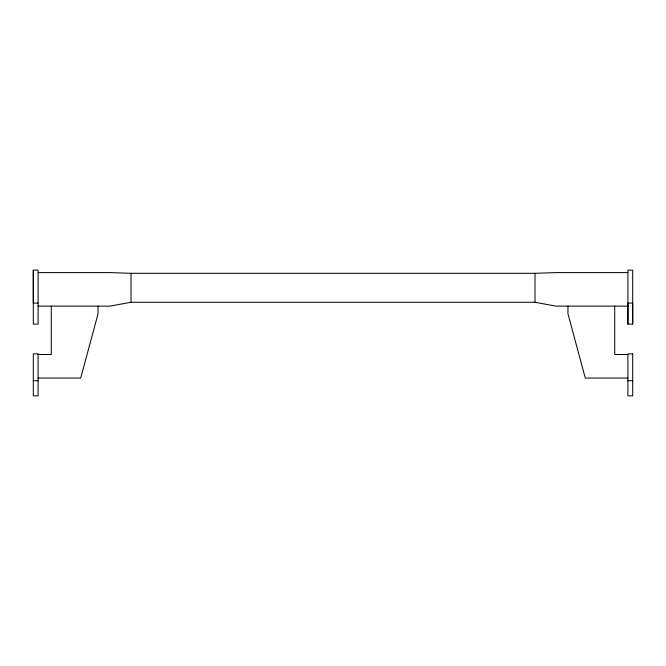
<?xml version="1.0" encoding="UTF-8"?>
<svg xmlns="http://www.w3.org/2000/svg" width="666" height="666" viewBox="0 0 666 666"><rect width="100%" height="100%" fill="white"/><g stroke="black" fill="none" stroke-linecap="round" stroke-linejoin="round"><path stroke-width="1" d="M33.3 270.146L33.3 324.092L38.095 324.092L38.095 270.146L33.3 270.146L33.3 303.088L38.095 303.088M627.905 324.092L627.905 303.088L632.7 303.088L632.7 324.092L627.905 324.092L627.905 270.146L632.7 270.146L632.7 324.092M627.905 306.127L555.977 306.127L534.998 302.264L131.002 302.264L110.023 306.127L38.095 306.127M38.095 272.602L110.023 272.602L131.002 273.31L534.998 273.31L555.977 272.602L627.905 272.602M38.095 354.495L51.282 354.495L51.282 306.127M627.905 354.495L614.718 354.495L614.718 306.127M38.095 378.055L80.719 378.055L98.035 313.794L98.035 306.127M627.905 378.055L585.281 378.055L567.965 313.794L567.965 306.127M33.3 380.702L38.095 380.702M627.905 380.702L632.7 380.702M534.998 273.31L534.998 302.264M131.002 273.31L131.002 302.264M38.095 353.896L33.3 353.896L33.3 395.854L38.095 395.854L38.095 353.896M632.7 353.896L627.905 353.896L627.905 395.854L632.7 395.854L632.7 353.896"/></g></svg>
